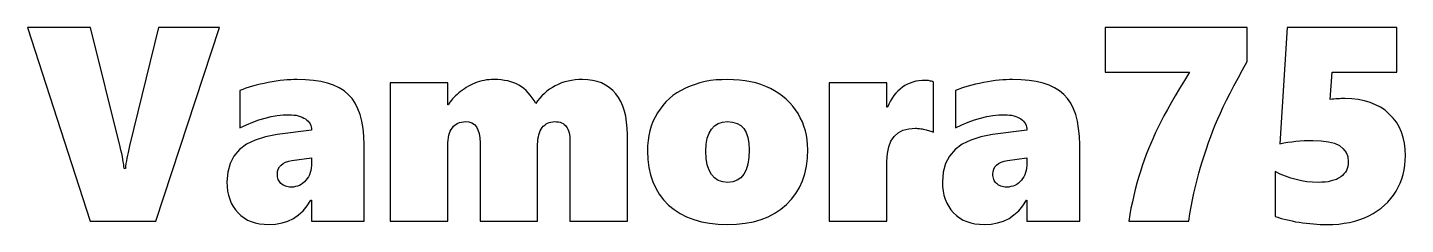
# Model space of a CAD drawing. Header units: millimetres. Extents: x -50 to 50, y -7 to 7.
import ezdxf

# ---------------------------------------------------------------- set-up
doc = ezdxf.new("R2010")
doc.units = ezdxf.units.MM

msp = doc.modelspace()

# ---------------------------------------------------------------- linework, layer by layer
at = {"layer": 'NAME'}
for points in [[(-42.79, -2.34), (-42.83, -2.54), (-42.86, -2.73), (-42.88, -2.91), (-42.9, -3.08), (-43, -3.08), (-43.01, -2.94), (-43.02, -2.79), (-43.05, -2.61), (-43.08, -2.43), (-43.12, -2.22), (-43.17, -2), (-43.22, -1.76), (-43.28, -1.51), (-45.43, 7.17), (-50, 7.17), (-45.45, -6.92), (-40.69, -6.92), (-36.08, 7.17), (-40.5, 7.17), (-42.59, -1.45), (-42.65, -1.69), (-42.7, -1.92), (-42.75, -2.13)], [(34.88, -3.91), (35, -3.44), (35.13, -2.99), (35.27, -2.54), (35.41, -2.09), (35.55, -1.65), (35.71, -1.21), (35.87, -0.77), (36.03, -0.34), (36.2, 0.08), (36.38, 0.51), (36.57, 0.94), (36.78, 1.4), (37.02, 1.88), (37.27, 2.39), (37.55, 2.93), (37.85, 3.49), (38.17, 4.08), (38.51, 4.69), (38.51, 7.17), (28.2, 7.17), (28.2, 3.91), (34.33, 3.91), (33.96, 3.31), (33.61, 2.74), (33.29, 2.2), (32.99, 1.68), (32.72, 1.2), (32.47, 0.74), (32.25, 0.31), (32.05, -0.09), (31.86, -0.48), (31.69, -0.88), (31.51, -1.27), (31.35, -1.67), (31.19, -2.08), (31.04, -2.49), (30.89, -2.9), (30.76, -3.31), (30.62, -3.74), (30.5, -4.17), (30.39, -4.61), (30.28, -5.05), (30.18, -5.51), (30.08, -5.97), (30, -6.44), (29.92, -6.92), (34.27, -6.92), (34.36, -6.39), (34.45, -5.88), (34.55, -5.37), (34.65, -4.88), (34.77, -4.39)], [(49.1, 0.58), (48.83, 0.87), (48.52, 1.14), (48.19, 1.36), (47.83, 1.55), (47.44, 1.71), (47.02, 1.83), (46.57, 1.92), (46.1, 1.97), (45.6, 1.99), (45.47, 1.99), (45.34, 1.99), (45.21, 1.98), (45.08, 1.97), (44.95, 1.97), (44.81, 1.96), (44.67, 1.94), (44.53, 1.93), (44.67, 3.91), (49.38, 3.91), (49.38, 7.17), (41.42, 7.17), (40.89, -1.29), (41.17, -1.23), (41.46, -1.18), (41.75, -1.14), (42.04, -1.11), (42.34, -1.08), (42.65, -1.06), (42.96, -1.05), (43.28, -1.05), (43.88, -1.07), (44.41, -1.14), (44.85, -1.26), (45.21, -1.43), (45.49, -1.65), (45.69, -1.92), (45.81, -2.23), (45.85, -2.6), (45.85, -2.77), (45.82, -2.94), (45.78, -3.09), (45.72, -3.23), (45.64, -3.37), (45.54, -3.49), (45.43, -3.61), (45.3, -3.71), (45.15, -3.8), (44.99, -3.88), (44.81, -3.95), (44.61, -4), (44.4, -4.05), (44.17, -4.08), (43.93, -4.09), (43.66, -4.1), (43.26, -4.09), (42.85, -4.05), (42.46, -3.99), (42.07, -3.9), (41.68, -3.79), (41.3, -3.66), (40.92, -3.5), (40.55, -3.31), (40.55, -6.58), (40.73, -6.64), (40.91, -6.7), (41.11, -6.76), (41.32, -6.81), (41.55, -6.86), (41.78, -6.91), (42.03, -6.96), (42.28, -7), (42.55, -7.04), (42.81, -7.07), (43.06, -7.1), (43.32, -7.12), (43.57, -7.14), (43.82, -7.16), (44.07, -7.16), (44.31, -7.17), (44.74, -7.16), (45.16, -7.13), (45.56, -7.08), (45.95, -7.01), (46.32, -6.92), (46.68, -6.81), (47.02, -6.68), (47.35, -6.53), (47.66, -6.36), (47.95, -6.18), (48.23, -5.98), (48.48, -5.76), (48.72, -5.53), (48.94, -5.28), (49.14, -5.02), (49.32, -4.74), (49.48, -4.45), (49.62, -4.15), (49.73, -3.84), (49.83, -3.53), (49.9, -3.2), (49.96, -2.86), (49.99, -2.51), (50, -2.16), (49.98, -1.69), (49.93, -1.25), (49.84, -0.83), (49.71, -0.44), (49.54, -0.07), (49.34, 0.27)], [(-26.22, 1.65), (-26.45, 1.99), (-26.72, 2.29), (-27.03, 2.55), (-27.39, 2.77), (-27.79, 2.96), (-28.23, 3.11), (-28.72, 3.23), (-29.25, 3.32), (-29.82, 3.37), (-30.44, 3.38), (-30.67, 3.38), (-30.9, 3.37), (-31.15, 3.35), (-31.4, 3.33), (-31.67, 3.3), (-31.95, 3.26), (-32.24, 3.21), (-32.54, 3.16), (-32.84, 3.1), (-33.13, 3.04), (-33.41, 2.97), (-33.67, 2.9), (-33.92, 2.83), (-34.15, 2.75), (-34.38, 2.66), (-34.59, 2.58), (-34.59, -0.14), (-34.12, 0.08), (-33.66, 0.28), (-33.21, 0.44), (-32.76, 0.58), (-32.31, 0.68), (-31.88, 0.76), (-31.45, 0.81), (-31.02, 0.82), (-30.84, 0.82), (-30.67, 0.8), (-30.5, 0.78), (-30.35, 0.74), (-30.21, 0.7), (-30.07, 0.64), (-29.95, 0.58), (-29.83, 0.51), (-29.73, 0.42), (-29.64, 0.34), (-29.56, 0.25), (-29.5, 0.15), (-29.45, 0.04), (-29.42, -0.07), (-29.4, -0.18), (-29.39, -0.3), (-31.89, -0.62), (-32.74, -0.78), (-33.48, -1.02), (-34.11, -1.33), (-34.62, -1.72), (-35.02, -2.19), (-35.3, -2.73), (-35.47, -3.36), (-35.53, -4.06), (-35.52, -4.41), (-35.48, -4.73), (-35.42, -5.04), (-35.33, -5.33), (-35.22, -5.61), (-35.08, -5.86), (-34.91, -6.1), (-34.72, -6.32), (-34.51, -6.52), (-34.28, -6.69), (-34.03, -6.84), (-33.76, -6.95), (-33.48, -7.05), (-33.17, -7.11), (-32.84, -7.15), (-32.49, -7.17), (-32, -7.14), (-31.53, -7.05), (-31.1, -6.92), (-30.7, -6.72), (-30.33, -6.47), (-30, -6.17), (-29.7, -5.8), (-29.43, -5.39), (-29.39, -5.39), (-29.39, -6.92), (-25.57, -6.92), (-25.57, -1.37), (-25.59, -0.75), (-25.64, -0.18), (-25.73, 0.35), (-25.86, 0.83), (-26.02, 1.26)], [(-6.79, 1.45), (-6.94, 1.78), (-7.11, 2.08), (-7.31, 2.35), (-7.53, 2.59), (-7.78, 2.8), (-8.05, 2.98), (-8.34, 3.13), (-8.65, 3.24), (-8.99, 3.32), (-9.35, 3.37), (-9.73, 3.38), (-10, 3.38), (-10.26, 3.36), (-10.52, 3.32), (-10.77, 3.27), (-11.01, 3.21), (-11.24, 3.13), (-11.48, 3.03), (-11.7, 2.93), (-11.91, 2.81), (-12.12, 2.67), (-12.31, 2.53), (-12.49, 2.37), (-12.67, 2.2), (-12.83, 2.02), (-12.98, 1.83), (-13.11, 1.63), (-13.24, 1.85), (-13.37, 2.05), (-13.52, 2.24), (-13.66, 2.42), (-13.82, 2.58), (-13.99, 2.72), (-14.16, 2.85), (-14.34, 2.96), (-14.52, 3.06), (-14.72, 3.15), (-14.93, 3.22), (-15.15, 3.28), (-15.38, 3.32), (-15.62, 3.36), (-15.88, 3.38), (-16.14, 3.38), (-16.33, 3.38), (-16.51, 3.37), (-16.69, 3.35), (-16.87, 3.32), (-17.04, 3.28), (-17.21, 3.23), (-17.38, 3.18), (-17.54, 3.11), (-17.7, 3.04), (-17.86, 2.97), (-18.01, 2.89), (-18.16, 2.8), (-18.3, 2.71), (-18.44, 2.61), (-18.58, 2.51), (-18.71, 2.41), (-18.83, 2.3), (-18.95, 2.19), (-19.06, 2.08), (-19.15, 1.97), (-19.24, 1.87), (-19.32, 1.76), (-19.4, 1.65), (-19.46, 1.55), (-19.5, 1.55), (-19.5, 3.14), (-23.68, 3.14), (-23.68, -6.92), (-19.5, -6.92), (-19.5, -1.41), (-19.49, -1.21), (-19.48, -1.02), (-19.45, -0.84), (-19.42, -0.67), (-19.37, -0.52), (-19.32, -0.38), (-19.25, -0.25), (-19.17, -0.13), (-19.09, -0.02), (-18.99, 0.07), (-18.89, 0.14), (-18.77, 0.21), (-18.65, 0.26), (-18.51, 0.29), (-18.37, 0.31), (-18.21, 0.32), (-17.97, 0.3), (-17.75, 0.22), (-17.57, 0.1), (-17.42, -0.07), (-17.31, -0.28), (-17.23, -0.55), (-17.18, -0.86), (-17.16, -1.22), (-17.16, -6.92), (-12.98, -6.92), (-12.98, -1.33), (-12.97, -1.14), (-12.96, -0.96), (-12.93, -0.8), (-12.9, -0.64), (-12.85, -0.49), (-12.79, -0.36), (-12.73, -0.23), (-12.65, -0.12), (-12.57, -0.02), (-12.47, 0.07), (-12.37, 0.15), (-12.26, 0.21), (-12.15, 0.26), (-12.02, 0.29), (-11.89, 0.31), (-11.75, 0.32), (-11.61, 0.31), (-11.47, 0.3), (-11.35, 0.27), (-11.24, 0.23), (-11.14, 0.18), (-11.05, 0.12), (-10.97, 0.04), (-10.9, -0.04), (-10.84, -0.13), (-10.78, -0.24), (-10.74, -0.36), (-10.7, -0.49), (-10.68, -0.63), (-10.65, -0.78), (-10.64, -0.95), (-10.64, -1.12), (-10.64, -6.92), (-6.46, -6.92), (-6.46, -0.62), (-6.48, -0.15), (-6.52, 0.29), (-6.58, 0.71), (-6.67, 1.09)], [(5.92, 0.9), (5.73, 1.18), (5.53, 1.45), (5.31, 1.7), (5.06, 1.94), (4.8, 2.16), (4.52, 2.36), (4.22, 2.55), (3.91, 2.73), (3.57, 2.88), (3.22, 3.01), (2.85, 3.13), (2.47, 3.22), (2.08, 3.29), (1.67, 3.34), (1.24, 3.37), (0.81, 3.38), (0.38, 3.37), (-0.03, 3.35), (-0.43, 3.3), (-0.82, 3.23), (-1.2, 3.14), (-1.56, 3.03), (-1.91, 2.9), (-2.25, 2.76), (-2.57, 2.59), (-2.87, 2.41), (-3.16, 2.21), (-3.42, 1.99), (-3.67, 1.75), (-3.9, 1.5), (-4.1, 1.23), (-4.29, 0.95), (-4.46, 0.65), (-4.61, 0.33), (-4.73, 0), (-4.83, -0.34), (-4.91, -0.69), (-4.97, -1.06), (-5, -1.44), (-5.01, -1.83), (-4.99, -2.44), (-4.91, -3.01), (-4.79, -3.55), (-4.63, -4.06), (-4.41, -4.53), (-4.15, -4.97), (-3.84, -5.38), (-3.48, -5.75), (-3.08, -6.08), (-2.64, -6.37), (-2.17, -6.61), (-1.65, -6.81), (-1.1, -6.97), (-0.51, -7.08), (0.12, -7.14), (0.79, -7.17), (1.46, -7.14), (2.09, -7.08), (2.68, -6.96), (3.24, -6.8), (3.76, -6.6), (4.24, -6.35), (4.68, -6.05), (5.08, -5.71), (5.44, -5.33), (5.76, -4.92), (6.02, -4.47), (6.24, -3.99), (6.4, -3.47), (6.53, -2.92), (6.6, -2.33), (6.62, -1.71), (6.61, -1.36), (6.58, -1.01), (6.52, -0.67), (6.45, -0.34), (6.35, -0.02), (6.23, 0.3), (6.08, 0.6)], [(15.31, 3.31), (15.23, 3.31), (15.15, 3.32), (14.92, 3.31), (14.69, 3.28), (14.47, 3.25), (14.26, 3.19), (14.06, 3.12), (13.87, 3.04), (13.68, 2.94), (13.5, 2.82), (13.33, 2.69), (13.16, 2.54), (13.01, 2.38), (12.87, 2.21), (12.74, 2.02), (12.62, 1.82), (12.51, 1.6), (12.41, 1.37), (12.37, 1.37), (12.37, 3.14), (8.18, 3.14), (8.18, -6.92), (12.37, -6.92), (12.37, -2.56), (12.4, -2), (12.5, -1.51), (12.66, -1.1), (12.89, -0.76), (13.18, -0.5), (13.53, -0.31), (13.95, -0.2), (14.44, -0.16), (14.51, -0.16), (14.58, -0.17), (14.66, -0.17), (14.74, -0.18), (14.83, -0.2), (14.92, -0.21), (15.01, -0.23), (15.11, -0.25), (15.21, -0.27), (15.3, -0.3), (15.39, -0.32), (15.47, -0.34), (15.55, -0.37), (15.62, -0.39), (15.68, -0.42), (15.75, -0.45), (15.75, 3.2), (15.68, 3.23), (15.61, 3.25), (15.54, 3.27), (15.47, 3.29), (15.39, 3.3)], [(25.71, 1.65), (25.47, 1.99), (25.2, 2.29), (24.89, 2.55), (24.54, 2.77), (24.14, 2.96), (23.7, 3.11), (23.21, 3.23), (22.68, 3.32), (22.1, 3.37), (21.48, 3.38), (21.26, 3.38), (21.02, 3.37), (20.78, 3.35), (20.52, 3.33), (20.25, 3.3), (19.97, 3.26), (19.68, 3.21), (19.38, 3.16), (19.08, 3.1), (18.79, 3.04), (18.52, 2.97), (18.26, 2.9), (18.01, 2.83), (17.77, 2.75), (17.55, 2.66), (17.34, 2.58), (17.34, -0.14), (17.8, 0.08), (18.26, 0.28), (18.72, 0.44), (19.17, 0.58), (19.61, 0.68), (20.05, 0.76), (20.48, 0.81), (20.9, 0.82), (21.09, 0.82), (21.26, 0.8), (21.42, 0.78), (21.57, 0.74), (21.72, 0.7), (21.85, 0.64), (21.98, 0.58), (22.09, 0.51), (22.2, 0.42), (22.29, 0.34), (22.36, 0.25), (22.42, 0.15), (22.47, 0.04), (22.51, -0.07), (22.53, -0.18), (22.53, -0.3), (20.04, -0.62), (19.19, -0.78), (18.45, -1.02), (17.82, -1.33), (17.31, -1.72), (16.91, -2.19), (16.62, -2.73), (16.45, -3.36), (16.39, -4.06), (16.41, -4.41), (16.45, -4.73), (16.51, -5.04), (16.6, -5.33), (16.71, -5.61), (16.85, -5.86), (17.01, -6.1), (17.2, -6.32), (17.41, -6.52), (17.64, -6.69), (17.89, -6.84), (18.16, -6.95), (18.45, -7.05), (18.76, -7.11), (19.08, -7.15), (19.43, -7.17), (19.93, -7.14), (20.4, -7.05), (20.83, -6.92), (21.23, -6.72), (21.59, -6.47), (21.93, -6.17), (22.23, -5.8), (22.49, -5.39), (22.53, -5.39), (22.53, -6.92), (26.36, -6.92), (26.36, -1.37), (26.34, -0.75), (26.28, -0.18), (26.19, 0.35), (26.07, 0.83), (25.9, 1.26)], [(0.83, -4.1), (0.45, -4.07), (0.13, -3.96), (-0.14, -3.78), (-0.37, -3.53), (-0.54, -3.21), (-0.67, -2.82), (-0.74, -2.36), (-0.77, -1.83), (-0.74, -1.33), (-0.67, -0.89), (-0.54, -0.52), (-0.37, -0.22), (-0.15, 0.02), (0.12, 0.18), (0.44, 0.29), (0.81, 0.32), (1.17, 0.29), (1.49, 0.19), (1.76, 0.03), (1.98, -0.19), (2.16, -0.48), (2.28, -0.84), (2.35, -1.25), (2.38, -1.73), (2.35, -2.29), (2.28, -2.77), (2.16, -3.18), (1.99, -3.51), (1.77, -3.77), (1.5, -3.95), (1.19, -4.06)], [(-30.81, -2.51), (-29.39, -2.31), (-29.39, -2.7), (-29.4, -2.88), (-29.42, -3.06), (-29.45, -3.23), (-29.49, -3.39), (-29.55, -3.55), (-29.62, -3.69), (-29.7, -3.83), (-29.8, -3.95), (-29.9, -4.07), (-30.02, -4.17), (-30.14, -4.25), (-30.27, -4.32), (-30.41, -4.38), (-30.55, -4.41), (-30.7, -4.44), (-30.86, -4.44), (-30.98, -4.44), (-31.09, -4.43), (-31.19, -4.41), (-31.29, -4.38), (-31.38, -4.34), (-31.46, -4.3), (-31.54, -4.24), (-31.61, -4.18), (-31.67, -4.11), (-31.72, -4.04), (-31.76, -3.96), (-31.8, -3.88), (-31.83, -3.79), (-31.85, -3.7), (-31.86, -3.6), (-31.87, -3.5), (-31.85, -3.31), (-31.8, -3.13), (-31.72, -2.98), (-31.6, -2.85), (-31.45, -2.73), (-31.27, -2.64), (-31.05, -2.56)], [(21.12, -2.51), (22.53, -2.31), (22.53, -2.7), (22.53, -2.88), (22.51, -3.06), (22.48, -3.23), (22.43, -3.39), (22.38, -3.55), (22.31, -3.69), (22.22, -3.83), (22.13, -3.95), (22.02, -4.07), (21.91, -4.17), (21.79, -4.25), (21.66, -4.32), (21.52, -4.38), (21.37, -4.41), (21.22, -4.44), (21.06, -4.44), (20.94, -4.44), (20.83, -4.43), (20.73, -4.41), (20.63, -4.38), (20.55, -4.34), (20.46, -4.3), (20.39, -4.24), (20.32, -4.18), (20.26, -4.11), (20.21, -4.04), (20.16, -3.96), (20.12, -3.88), (20.1, -3.79), (20.08, -3.7), (20.06, -3.6), (20.06, -3.5), (20.08, -3.31), (20.13, -3.13), (20.21, -2.98), (20.32, -2.85), (20.47, -2.73), (20.66, -2.64), (20.87, -2.56)]]:
    msp.add_lwpolyline(points, close=True, dxfattribs=at)

doc.saveas('drawing.dxf')
